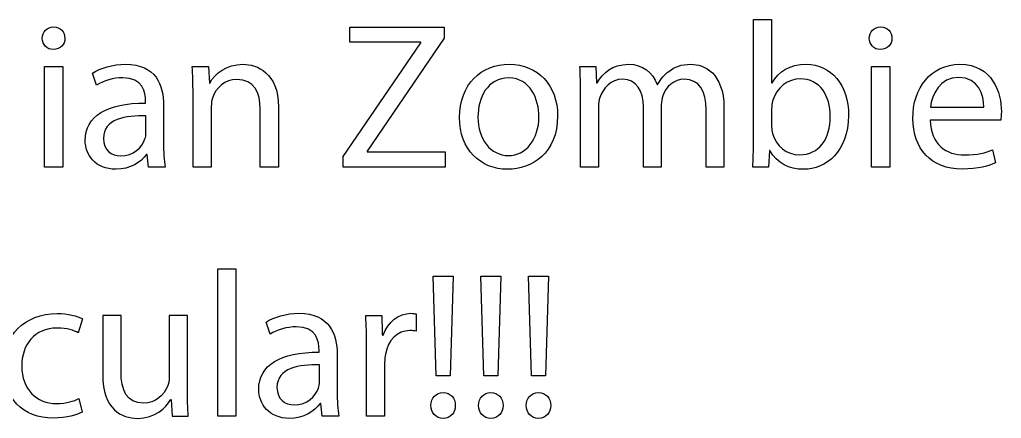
# Model space of a CAD drawing. Header units: millimetres. Extents: x -104 to 108, y -148 to 121.
# Drawn here: x 24.63 to 34.66, y 84.42 to 88.48 of the extents above; entities that cross this region are included whole.
import ezdxf

# ---------------------------------------------------------------- set-up
doc = ezdxf.new("R2010")
doc.units = ezdxf.units.MM
doc.header["$MEASUREMENT"] = 0
doc.layers.add('Capa 1', color=7, linetype='Continuous')

msp = doc.modelspace()

# ---------------------------------------------------------------- linework, layer by layer
at = {"layer": 'Capa 1', "color": 252}
for points, knots in [([(32.2783, 86.9803), (32.2783, 86.9803), (32.2868, 87.1498), (32.2868, 87.1498), (32.2868, 87.1498), (32.2868, 87.1498), (32.2931, 87.1498), (32.2931, 87.1498), (32.2931, 87.1498), (32.3693, 87.0142), (32.4878, 86.957), (32.636, 86.957), (32.636, 86.957), (32.8646, 86.9571), (33.0953, 87.1391), (33.0953, 87.5053), (33.0953, 87.5053), (33.0975, 87.8165), (32.9175, 88.0281), (32.6635, 88.0281), (32.6635, 88.0281), (32.4984, 88.0281), (32.3799, 87.954), (32.3143, 87.8397), (32.3143, 87.8397), (32.3143, 87.8397), (32.3101, 87.8397), (32.3101, 87.8397), (32.3101, 87.8397), (32.3101, 87.8397), (32.3101, 88.4833), (32.3101, 88.4833), (32.3101, 88.4833), (32.3101, 88.4833), (32.1259, 88.4833), (32.1259, 88.4833), (32.1259, 88.4833), (32.1259, 88.4833), (32.1259, 87.245), (32.1259, 87.245), (32.1259, 87.245), (32.1259, 87.1539), (32.1216, 87.0502), (32.1174, 86.9803), (32.1174, 86.9803), (32.1174, 86.9803), (32.2783, 86.9803), (32.2783, 86.9803)], [0, 0, 0, 0, 0.0769231, 0.0769231, 0.0769231, 0.0769231, 0.1538462, 0.1538462, 0.1538462, 0.1538462, 0.2307692, 0.2307692, 0.2307692, 0.2307692, 0.3076923, 0.3076923, 0.3076923, 0.3076923, 0.3846154, 0.3846154, 0.3846154, 0.3846154, 0.4615385, 0.4615385, 0.4615385, 0.4615385, 0.5384615, 0.5384615, 0.5384615, 0.5384615, 0.6153846, 0.6153846, 0.6153846, 0.6153846, 0.6923077, 0.6923077, 0.6923077, 0.6923077, 0.7692308, 0.7692308, 0.7692308, 0.7692308, 0.8461538, 0.8461538, 0.8461538, 0.8461539, 1, 1, 1, 1]), ([(24.9819, 88.4091), (24.9142, 88.4091), (24.8655, 88.3583), (24.8655, 88.2927), (24.8655, 88.2927), (24.8655, 88.2293), (24.912, 88.1784), (24.9777, 88.1784), (24.9777, 88.1784), (25.0517, 88.1785), (25.0983, 88.2292), (25.0962, 88.2927), (25.0962, 88.2927), (25.0962, 88.3583), (25.0517, 88.4091), (24.9819, 88.4091)], [0, 0, 0, 0, 0.2, 0.2, 0.2, 0.2, 0.4, 0.4, 0.4, 0.4, 0.6, 0.6, 0.6, 0.6, 1, 1, 1, 1]), ([(27.9368, 86.9803), (27.9368, 86.9803), (28.9782, 86.9803), (28.9782, 86.9803), (28.9782, 86.9803), (28.9782, 86.9803), (28.9782, 87.1349), (28.9782, 87.1349), (28.9782, 87.1349), (28.9782, 87.1349), (28.1803, 87.1349), (28.1803, 87.1349), (28.1803, 87.1349), (28.1803, 87.1349), (28.1803, 87.1412), (28.1803, 87.1412), (28.1803, 87.1412), (28.1803, 87.1412), (28.9677, 88.2948), (28.9677, 88.2948), (28.9677, 88.2948), (28.9677, 88.2948), (28.9677, 88.4071), (28.9677, 88.4071), (28.9677, 88.4071), (28.9677, 88.4071), (28.0046, 88.4071), (28.0046, 88.4071), (28.0046, 88.4071), (28.0046, 88.4071), (28.0046, 88.2525), (28.0046, 88.2525), (28.0046, 88.2525), (28.0046, 88.2525), (28.7285, 88.2525), (28.7285, 88.2525), (28.7285, 88.2525), (28.7285, 88.2525), (28.7285, 88.2461), (28.7285, 88.2461), (28.7285, 88.2461), (28.7285, 88.2461), (27.9368, 87.0883), (27.9368, 87.0883), (27.9368, 87.0883), (27.9368, 87.0883), (27.9368, 86.9803), (27.9368, 86.9803)], [0, 0, 0, 0, 0.0769231, 0.0769231, 0.0769231, 0.0769231, 0.1538462, 0.1538462, 0.1538462, 0.1538462, 0.2307692, 0.2307692, 0.2307692, 0.2307692, 0.3076923, 0.3076923, 0.3076923, 0.3076923, 0.3846154, 0.3846154, 0.3846154, 0.3846154, 0.4615385, 0.4615385, 0.4615385, 0.4615385, 0.5384615, 0.5384615, 0.5384615, 0.5384615, 0.6153846, 0.6153846, 0.6153846, 0.6153846, 0.6923077, 0.6923077, 0.6923077, 0.6923077, 0.7692308, 0.7692308, 0.7692308, 0.7692308, 0.8461538, 0.8461538, 0.8461538, 0.8461539, 1, 1, 1, 1]), ([(33.4234, 88.4091), (33.3558, 88.4091), (33.307, 88.3583), (33.307, 88.2927), (33.307, 88.2927), (33.307, 88.2293), (33.3536, 88.1784), (33.4192, 88.1784), (33.4192, 88.1784), (33.4933, 88.1785), (33.5398, 88.2292), (33.5377, 88.2927), (33.5377, 88.2927), (33.5377, 88.3583), (33.4933, 88.4091), (33.4234, 88.4091)], [0, 0, 0, 0, 0.2, 0.2, 0.2, 0.2, 0.4, 0.4, 0.4, 0.4, 0.6, 0.6, 0.6, 0.6, 1, 1, 1, 1]), ([(25.0751, 86.9803), (25.0751, 86.9803), (25.0751, 88.0048), (25.0751, 88.0048), (25.0751, 88.0048), (25.0751, 88.0048), (24.8888, 88.0048), (24.8888, 88.0048), (24.8888, 88.0048), (24.8888, 88.0048), (24.8888, 86.9803), (24.8888, 86.9803), (24.8888, 86.9803), (24.8888, 86.9803), (25.0751, 86.9803), (25.0751, 86.9803)], [0, 0, 0, 0, 0.2, 0.2, 0.2, 0.2, 0.4, 0.4, 0.4, 0.4, 0.6, 0.6, 0.6, 0.6, 1, 1, 1, 1]), ([(26.1209, 86.9803), (26.1082, 87.0502), (26.1039, 87.137), (26.1039, 87.2259), (26.1039, 87.2259), (26.1039, 87.2259), (26.104, 87.609), (26.104, 87.609), (26.104, 87.609), (26.104, 87.8143), (26.0277, 88.0281), (25.7145, 88.0281), (25.7145, 88.0281), (25.5853, 88.0281), (25.4626, 87.9921), (25.3779, 87.9371), (25.3779, 87.9371), (25.3779, 87.9371), (25.4202, 87.8143), (25.4202, 87.8143), (25.4202, 87.8143), (25.4923, 87.861), (25.5917, 87.8905), (25.6869, 87.8905), (25.6869, 87.8905), (25.8965, 87.8905), (25.9198, 87.7381), (25.9198, 87.6534), (25.9198, 87.6534), (25.9198, 87.6534), (25.9198, 87.6324), (25.9198, 87.6324), (25.9198, 87.6324), (25.524, 87.6344), (25.3038, 87.4989), (25.3038, 87.2513), (25.3038, 87.2513), (25.3039, 87.1031), (25.4097, 86.957), (25.6171, 86.957), (25.6171, 86.957), (25.7631, 86.9571), (25.8732, 87.029), (25.9304, 87.1094), (25.9304, 87.1094), (25.9304, 87.1094), (25.9368, 87.1095), (25.9368, 87.1095), (25.9368, 87.1095), (25.9368, 87.1095), (25.9516, 86.9803), (25.9516, 86.9803), (25.9516, 86.9803), (25.9516, 86.9803), (26.1209, 86.9803), (26.1209, 86.9803)], [0, 0, 0, 0, 0.0666667, 0.0666667, 0.0666667, 0.0666667, 0.1333333, 0.1333333, 0.1333333, 0.1333333, 0.2, 0.2, 0.2, 0.2, 0.2666667, 0.2666667, 0.2666667, 0.2666667, 0.3333333, 0.3333333, 0.3333333, 0.3333333, 0.4, 0.4, 0.4, 0.4, 0.4666667, 0.4666667, 0.4666667, 0.4666667, 0.5333333, 0.5333333, 0.5333333, 0.5333333, 0.6, 0.6, 0.6, 0.6, 0.6666667, 0.6666667, 0.6666667, 0.6666667, 0.7333333, 0.7333333, 0.7333333, 0.7333333, 0.8, 0.8, 0.8, 0.8, 0.8666667, 0.8666667, 0.8666667, 0.8666667, 1, 1, 1, 1]), ([(26.4045, 86.9803), (26.4045, 86.9803), (26.5907, 86.9803), (26.5907, 86.9803), (26.5907, 86.9803), (26.5907, 86.9803), (26.5907, 87.5963), (26.5907, 87.5963), (26.5907, 87.5963), (26.5907, 87.628), (26.5949, 87.6598), (26.6034, 87.6831), (26.6034, 87.6831), (26.6352, 87.7868), (26.7304, 87.8736), (26.8532, 87.8736), (26.8532, 87.8736), (27.0289, 87.8737), (27.0902, 87.736), (27.0902, 87.5709), (27.0902, 87.5709), (27.0902, 87.5709), (27.0903, 86.9803), (27.0903, 86.9803), (27.0903, 86.9803), (27.0903, 86.9803), (27.2765, 86.9803), (27.2765, 86.9803), (27.2765, 86.9803), (27.2765, 86.9803), (27.2765, 87.5921), (27.2765, 87.5921), (27.2765, 87.5921), (27.2765, 87.9435), (27.0564, 88.0281), (26.9145, 88.0281), (26.9145, 88.0281), (26.7452, 88.0281), (26.6267, 87.9328), (26.5759, 87.8355), (26.5759, 87.8355), (26.5759, 87.8355), (26.5717, 87.8356), (26.5717, 87.8356), (26.5717, 87.8356), (26.5717, 87.8356), (26.5611, 88.0048), (26.5611, 88.0048), (26.5611, 88.0048), (26.5611, 88.0048), (26.396, 88.0048), (26.396, 88.0048), (26.396, 88.0048), (26.4023, 87.9201), (26.4044, 87.8333), (26.4044, 87.7275), (26.4044, 87.7275), (26.4044, 87.7275), (26.4045, 86.9803), (26.4045, 86.9803)], [0, 0, 0, 0, 0.0625, 0.0625, 0.0625, 0.0625, 0.125, 0.125, 0.125, 0.125, 0.1875, 0.1875, 0.1875, 0.1875, 0.25, 0.25, 0.25, 0.25, 0.3125, 0.3125, 0.3125, 0.3125, 0.375, 0.375, 0.375, 0.375, 0.4375, 0.4375, 0.4375, 0.4375, 0.5, 0.5, 0.5, 0.5, 0.5625, 0.5625, 0.5625, 0.5625, 0.625, 0.625, 0.625, 0.625, 0.6875, 0.6875, 0.6875, 0.6875, 0.75, 0.75, 0.75, 0.75, 0.8125, 0.8125, 0.8125, 0.8125, 0.875, 0.875, 0.875, 0.875, 1, 1, 1, 1]), ([(29.6325, 88.0281), (29.3488, 88.0281), (29.1244, 87.827), (29.1244, 87.4841), (29.1244, 87.4841), (29.1245, 87.1603), (29.3382, 86.957), (29.6155, 86.957), (29.6155, 86.957), (29.8632, 86.9571), (30.1256, 87.1221), (30.1256, 87.501), (30.1256, 87.501), (30.1257, 87.8143), (29.9267, 88.0281), (29.6324, 88.0281), (29.6324, 88.0281), (29.6324, 88.0281), (29.6325, 88.0281), (29.6325, 88.0281)], [0, 0, 0, 0, 0.1666667, 0.1666667, 0.1666667, 0.1666667, 0.3333333, 0.3333333, 0.3333333, 0.3333333, 0.5, 0.5, 0.5, 0.5, 0.6666667, 0.6666667, 0.6666667, 0.6666667, 1, 1, 1, 1]), ([(30.3606, 86.9803), (30.3606, 86.9803), (30.5426, 86.9803), (30.5426, 86.9803), (30.5426, 86.9803), (30.5426, 86.9803), (30.5426, 87.5984), (30.5426, 87.5984), (30.5426, 87.5984), (30.5426, 87.6302), (30.5468, 87.6619), (30.5574, 87.6894), (30.5574, 87.6894), (30.5871, 87.7826), (30.6717, 87.8757), (30.7881, 87.8757), (30.7881, 87.8757), (30.93, 87.8757), (31.0019, 87.7571), (31.0019, 87.5942), (31.0019, 87.5942), (31.0019, 87.5942), (31.002, 86.9803), (31.002, 86.9803), (31.002, 86.9803), (31.002, 86.9803), (31.184, 86.9803), (31.184, 86.9803), (31.184, 86.9803), (31.184, 86.9803), (31.184, 87.6133), (31.184, 87.6133), (31.184, 87.6133), (31.184, 87.6471), (31.1903, 87.6809), (31.1988, 87.7063), (31.1988, 87.7063), (31.2306, 87.7975), (31.3131, 87.8757), (31.4189, 87.8757), (31.4189, 87.8757), (31.5692, 87.8757), (31.6412, 87.7571), (31.6412, 87.5603), (31.6412, 87.5603), (31.6412, 87.5603), (31.6412, 86.9803), (31.6412, 86.9803), (31.6412, 86.9803), (31.6412, 86.9803), (31.8232, 86.9803), (31.8232, 86.9803), (31.8232, 86.9803), (31.8232, 86.9803), (31.8232, 87.5836), (31.8232, 87.5836), (31.8232, 87.5836), (31.8232, 87.9392), (31.6221, 88.0281), (31.4866, 88.0281), (31.4866, 88.0281), (31.3893, 88.0281), (31.3215, 88.0027), (31.2602, 87.9561), (31.2602, 87.9561), (31.2179, 87.9245), (31.1776, 87.8799), (31.1459, 87.8228), (31.1459, 87.8228), (31.1459, 87.8228), (31.1417, 87.8229), (31.1417, 87.8229), (31.1417, 87.8229), (31.0972, 87.9435), (30.9913, 88.0281), (30.8516, 88.0281), (30.8516, 88.0281), (30.6823, 88.0281), (30.5871, 87.9371), (30.5299, 87.8397), (30.5299, 87.8397), (30.5299, 87.8397), (30.5236, 87.8397), (30.5236, 87.8397), (30.5236, 87.8397), (30.5236, 87.8397), (30.5151, 88.0048), (30.5151, 88.0048), (30.5151, 88.0048), (30.5151, 88.0048), (30.3521, 88.0048), (30.3521, 88.0048), (30.3521, 88.0048), (30.3585, 87.9201), (30.3606, 87.8333), (30.3606, 87.7275), (30.3606, 87.7275), (30.3606, 87.7275), (30.3606, 86.9803), (30.3606, 86.9803)], [0, 0, 0, 0, 0.0384615, 0.0384615, 0.0384615, 0.0384615, 0.0769231, 0.0769231, 0.0769231, 0.0769231, 0.1153846, 0.1153846, 0.1153846, 0.1153846, 0.1538462, 0.1538462, 0.1538462, 0.1538462, 0.1923077, 0.1923077, 0.1923077, 0.1923077, 0.2307692, 0.2307692, 0.2307692, 0.2307692, 0.2692308, 0.2692308, 0.2692308, 0.2692308, 0.3076923, 0.3076923, 0.3076923, 0.3076923, 0.3461538, 0.3461538, 0.3461538, 0.3461539, 0.3846154, 0.3846154, 0.3846154, 0.3846154, 0.4230769, 0.4230769, 0.4230769, 0.4230769, 0.4615385, 0.4615385, 0.4615385, 0.4615385, 0.5, 0.5, 0.5, 0.5, 0.5384615, 0.5384615, 0.5384615, 0.5384615, 0.5769231, 0.5769231, 0.5769231, 0.5769231, 0.6153846, 0.6153846, 0.6153846, 0.6153846, 0.6538462, 0.6538462, 0.6538462, 0.6538462, 0.6923077, 0.6923077, 0.6923077, 0.6923077, 0.7307692, 0.7307692, 0.7307692, 0.7307692, 0.7692308, 0.7692308, 0.7692308, 0.7692308, 0.8076923, 0.8076923, 0.8076923, 0.8076923, 0.8461538, 0.8461538, 0.8461538, 0.8461539, 0.8846154, 0.8846154, 0.8846154, 0.8846154, 0.9230769, 0.9230769, 0.9230769, 0.9230769, 1, 1, 1, 1]), ([(33.5166, 86.9803), (33.5166, 86.9803), (33.5166, 88.0048), (33.5166, 88.0048), (33.5166, 88.0048), (33.5166, 88.0048), (33.3304, 88.0048), (33.3304, 88.0048), (33.3304, 88.0048), (33.3304, 88.0048), (33.3304, 86.9803), (33.3304, 86.9803), (33.3304, 86.9803), (33.3304, 86.9803), (33.5166, 86.9803), (33.5166, 86.9803)], [0, 0, 0, 0, 0.2, 0.2, 0.2, 0.2, 0.4, 0.4, 0.4, 0.4, 0.6, 0.6, 0.6, 0.6, 1, 1, 1, 1]), ([(34.6488, 87.4587), (34.651, 87.4778), (34.6551, 87.5074), (34.6551, 87.5455), (34.6551, 87.5455), (34.6551, 87.734), (34.5662, 88.0281), (34.2318, 88.0281), (34.2318, 88.0281), (33.9334, 88.0281), (33.7513, 87.7847), (33.7513, 87.4756), (33.7513, 87.4756), (33.7513, 87.1666), (33.9397, 86.9592), (34.2551, 86.9592), (34.2551, 86.9592), (34.4181, 86.9593), (34.5302, 86.993), (34.5959, 87.0227), (34.5959, 87.0227), (34.5959, 87.0227), (34.5641, 87.1561), (34.5641, 87.1561), (34.5641, 87.1561), (34.4943, 87.1264), (34.4138, 87.1031), (34.2805, 87.1031), (34.2805, 87.1031), (34.0942, 87.1031), (33.9333, 87.2068), (33.9291, 87.4587), (33.9291, 87.4587), (33.9291, 87.4587), (34.6488, 87.4587), (34.6488, 87.4587)], [0, 0, 0, 0, 0.1, 0.1, 0.1, 0.1, 0.2, 0.2, 0.2, 0.2, 0.3, 0.3, 0.3, 0.3, 0.4, 0.4, 0.4, 0.4, 0.5, 0.5, 0.5, 0.5, 0.6, 0.6, 0.6, 0.6, 0.7, 0.7, 0.7, 0.7, 0.8, 0.8, 0.8, 0.8, 1, 1, 1, 1]), ([(29.6282, 87.8884), (29.8484, 87.8884), (29.9351, 87.6682), (29.9351, 87.4947), (29.9351, 87.4947), (29.9352, 87.2641), (29.8018, 87.0967), (29.624, 87.0967), (29.624, 87.0967), (29.442, 87.0968), (29.3128, 87.2661), (29.3128, 87.4904), (29.3128, 87.4904), (29.3129, 87.6852), (29.4081, 87.8884), (29.6282, 87.8884)], [0, 0, 0, 0, 0.2, 0.2, 0.2, 0.2, 0.4, 0.4, 0.4, 0.4, 0.6, 0.6, 0.6, 0.6, 1, 1, 1, 1]), ([(32.3101, 87.5752), (32.3101, 87.6048), (32.3164, 87.6301), (32.3206, 87.6513), (32.3206, 87.6513), (32.3587, 87.7931), (32.4772, 87.8799), (32.6042, 87.8799), (32.6042, 87.8799), (32.8032, 87.88), (32.909, 87.7042), (32.909, 87.4989), (32.909, 87.4989), (32.9091, 87.2641), (32.7926, 87.1052), (32.5979, 87.1052), (32.5979, 87.1052), (32.4625, 87.1053), (32.3545, 87.1941), (32.3185, 87.3232), (32.3185, 87.3232), (32.3143, 87.3444), (32.31, 87.3677), (32.31, 87.391), (32.31, 87.391), (32.31, 87.391), (32.3101, 87.5752), (32.3101, 87.5752)], [0, 0, 0, 0, 0.125, 0.125, 0.125, 0.125, 0.25, 0.25, 0.25, 0.25, 0.375, 0.375, 0.375, 0.375, 0.5, 0.5, 0.5, 0.5, 0.625, 0.625, 0.625, 0.625, 0.75, 0.75, 0.75, 0.75, 1, 1, 1, 1]), ([(33.9312, 87.5921), (33.9461, 87.7213), (34.0286, 87.8947), (34.217, 87.8947), (34.217, 87.8947), (34.4265, 87.8947), (34.4773, 87.7106), (34.4752, 87.592), (34.4752, 87.592), (34.4752, 87.592), (33.9312, 87.5921), (33.9312, 87.5921)], [0, 0, 0, 0, 0.25, 0.25, 0.25, 0.25, 0.5, 0.5, 0.5, 0.5, 1, 1, 1, 1]), ([(25.9241, 87.3254), (25.9241, 87.3063), (25.9198, 87.2851), (25.9134, 87.2661), (25.9134, 87.2661), (25.8838, 87.1793), (25.7991, 87.0946), (25.6658, 87.0946), (25.6658, 87.0946), (25.5706, 87.0946), (25.4901, 87.1518), (25.4901, 87.2724), (25.4901, 87.2724), (25.4901, 87.4714), (25.7208, 87.5074), (25.924, 87.5031), (25.924, 87.5031), (25.924, 87.5031), (25.9241, 87.3254), (25.9241, 87.3254)], [0, 0, 0, 0, 0.1666667, 0.1666667, 0.1666667, 0.1666667, 0.3333333, 0.3333333, 0.3333333, 0.3333333, 0.5, 0.5, 0.5, 0.5, 0.6666667, 0.6666667, 0.6666667, 0.6666667, 1, 1, 1, 1]), ([(26.6562, 84.4403), (26.6562, 84.4403), (26.8424, 84.4403), (26.8424, 84.4403), (26.8424, 84.4403), (26.8424, 84.4403), (26.8424, 85.9433), (26.8424, 85.9433), (26.8424, 85.9433), (26.8424, 85.9433), (26.6562, 85.9433), (26.6562, 85.9433), (26.6562, 85.9433), (26.6562, 85.9433), (26.6562, 84.4403), (26.6562, 84.4403)], [0, 0, 0, 0, 0.2, 0.2, 0.2, 0.2, 0.4, 0.4, 0.4, 0.4, 0.6, 0.6, 0.6, 0.6, 1, 1, 1, 1]), ([(29.0289, 84.8511), (29.0289, 84.8511), (29.0586, 85.8671), (29.0586, 85.8671), (29.0586, 85.8671), (29.0586, 85.8671), (28.8554, 85.8671), (28.8554, 85.8671), (28.8554, 85.8671), (28.8554, 85.8671), (28.885, 84.8511), (28.885, 84.8511), (28.885, 84.8511), (28.885, 84.8511), (29.0289, 84.8511), (29.0289, 84.8511)], [0, 0, 0, 0, 0.2, 0.2, 0.2, 0.2, 0.4, 0.4, 0.4, 0.4, 0.6, 0.6, 0.6, 0.6, 1, 1, 1, 1]), ([(29.5158, 84.8511), (29.5158, 84.8511), (29.5455, 85.8671), (29.5455, 85.8671), (29.5455, 85.8671), (29.5455, 85.8671), (29.3423, 85.8671), (29.3423, 85.8671), (29.3423, 85.8671), (29.3423, 85.8671), (29.3718, 84.8511), (29.3718, 84.8511), (29.3718, 84.8511), (29.3718, 84.8511), (29.5158, 84.8511), (29.5158, 84.8511)], [0, 0, 0, 0, 0.2, 0.2, 0.2, 0.2, 0.4, 0.4, 0.4, 0.4, 0.6, 0.6, 0.6, 0.6, 1, 1, 1, 1]), ([(30.0027, 84.8511), (30.0027, 84.8511), (30.0323, 85.8671), (30.0323, 85.8671), (30.0323, 85.8671), (30.0323, 85.8671), (29.8291, 85.8671), (29.8291, 85.8671), (29.8291, 85.8671), (29.8291, 85.8671), (29.8587, 84.8511), (29.8587, 84.8511), (29.8587, 84.8511), (29.8587, 84.8511), (30.0027, 84.8511), (30.0027, 84.8511)], [0, 0, 0, 0, 0.2, 0.2, 0.2, 0.2, 0.4, 0.4, 0.4, 0.4, 0.6, 0.6, 0.6, 0.6, 1, 1, 1, 1]), ([(25.2401, 84.6181), (25.1871, 84.5949), (25.1172, 84.5673), (25.0114, 84.5673), (25.0114, 84.5673), (24.8083, 84.5673), (24.6558, 84.7134), (24.6558, 84.9504), (24.6558, 84.9504), (24.6559, 85.1642), (24.7828, 85.3378), (25.0177, 85.3378), (25.0177, 85.3378), (25.1194, 85.3378), (25.1892, 85.3145), (25.2336, 85.2891), (25.2336, 85.2891), (25.2336, 85.2891), (25.276, 85.4331), (25.276, 85.4331), (25.276, 85.4331), (25.2252, 85.4585), (25.1278, 85.486), (25.0177, 85.486), (25.0177, 85.486), (24.6833, 85.4861), (24.4674, 85.2574), (24.4674, 84.942), (24.4674, 84.942), (24.4674, 84.6288), (24.6685, 84.4192), (24.9775, 84.4192), (24.9775, 84.4192), (25.1151, 84.4193), (25.2231, 84.453), (25.2717, 84.4784), (25.2717, 84.4784), (25.2717, 84.4784), (25.2401, 84.6181), (25.2401, 84.6181)], [0, 0, 0, 0, 0.0909091, 0.0909091, 0.0909091, 0.0909091, 0.1818182, 0.1818182, 0.1818182, 0.1818182, 0.2727273, 0.2727273, 0.2727273, 0.2727273, 0.3636364, 0.3636364, 0.3636364, 0.3636364, 0.4545455, 0.4545455, 0.4545455, 0.4545455, 0.5454545, 0.5454545, 0.5454545, 0.5454546, 0.6363636, 0.6363636, 0.6363636, 0.6363636, 0.7272727, 0.7272727, 0.7272727, 0.7272727, 0.8181818, 0.8181818, 0.8181818, 0.8181818, 1, 1, 1, 1]), ([(27.8924, 84.4403), (27.8797, 84.5102), (27.8754, 84.597), (27.8754, 84.6859), (27.8754, 84.6859), (27.8754, 84.6859), (27.8754, 85.069), (27.8754, 85.069), (27.8754, 85.069), (27.8754, 85.2743), (27.7992, 85.4881), (27.4859, 85.4881), (27.4859, 85.4881), (27.3568, 85.4881), (27.234, 85.4521), (27.1494, 85.3971), (27.1494, 85.3971), (27.1494, 85.3971), (27.1917, 85.2743), (27.1917, 85.2743), (27.1917, 85.2743), (27.2637, 85.321), (27.3631, 85.3505), (27.4584, 85.3505), (27.4584, 85.3505), (27.6679, 85.3505), (27.6912, 85.1981), (27.6912, 85.1134), (27.6912, 85.1134), (27.6912, 85.1134), (27.6913, 85.0924), (27.6913, 85.0924), (27.6913, 85.0924), (27.2955, 85.0944), (27.0753, 84.9589), (27.0753, 84.7113), (27.0753, 84.7113), (27.0753, 84.5631), (27.1811, 84.417), (27.3885, 84.417), (27.3885, 84.417), (27.5346, 84.4171), (27.6447, 84.489), (27.7018, 84.5694), (27.7018, 84.5694), (27.7018, 84.5694), (27.7082, 84.5695), (27.7082, 84.5695), (27.7082, 84.5695), (27.7082, 84.5695), (27.723, 84.4403), (27.723, 84.4403), (27.723, 84.4403), (27.723, 84.4403), (27.8924, 84.4403), (27.8924, 84.4403)], [0, 0, 0, 0, 0.0666667, 0.0666667, 0.0666667, 0.0666667, 0.1333333, 0.1333333, 0.1333333, 0.1333333, 0.2, 0.2, 0.2, 0.2, 0.2666667, 0.2666667, 0.2666667, 0.2666667, 0.3333333, 0.3333333, 0.3333333, 0.3333333, 0.4, 0.4, 0.4, 0.4, 0.4666667, 0.4666667, 0.4666667, 0.4666667, 0.5333333, 0.5333333, 0.5333333, 0.5333333, 0.6, 0.6, 0.6, 0.6, 0.6666667, 0.6666667, 0.6666667, 0.6666667, 0.7333333, 0.7333333, 0.7333333, 0.7333333, 0.8, 0.8, 0.8, 0.8, 0.8666667, 0.8666667, 0.8666667, 0.8666667, 1, 1, 1, 1]), ([(28.1759, 84.4403), (28.1759, 84.4403), (28.3601, 84.4403), (28.3601, 84.4403), (28.3601, 84.4403), (28.3601, 84.4403), (28.3601, 84.9864), (28.3601, 84.9864), (28.3601, 84.9864), (28.3601, 85.0182), (28.3643, 85.0478), (28.3685, 85.0732), (28.3685, 85.0732), (28.3939, 85.213), (28.487, 85.3124), (28.6183, 85.3124), (28.6183, 85.3124), (28.6437, 85.3124), (28.6627, 85.3103), (28.6818, 85.306), (28.6818, 85.306), (28.6818, 85.306), (28.6818, 85.4817), (28.6818, 85.4817), (28.6818, 85.4817), (28.6649, 85.4861), (28.65, 85.4881), (28.6288, 85.4881), (28.6288, 85.4881), (28.504, 85.4881), (28.3918, 85.4013), (28.3452, 85.2637), (28.3452, 85.2637), (28.3452, 85.2637), (28.3368, 85.2638), (28.3368, 85.2638), (28.3368, 85.2638), (28.3368, 85.2638), (28.3304, 85.4648), (28.3304, 85.4648), (28.3304, 85.4648), (28.3304, 85.4648), (28.1674, 85.4648), (28.1674, 85.4648), (28.1674, 85.4648), (28.1738, 85.3696), (28.1759, 85.2658), (28.1759, 85.1452), (28.1759, 85.1452), (28.1759, 85.1452), (28.1759, 84.4403), (28.1759, 84.4403)], [0, 0, 0, 0, 0.0714286, 0.0714286, 0.0714286, 0.0714286, 0.1428571, 0.1428571, 0.1428571, 0.1428572, 0.2142857, 0.2142857, 0.2142857, 0.2142857, 0.2857143, 0.2857143, 0.2857143, 0.2857143, 0.3571429, 0.3571429, 0.3571429, 0.3571429, 0.4285714, 0.4285714, 0.4285714, 0.4285714, 0.5, 0.5, 0.5, 0.5, 0.5714286, 0.5714286, 0.5714286, 0.5714286, 0.6428571, 0.6428571, 0.6428571, 0.6428572, 0.7142857, 0.7142857, 0.7142857, 0.7142857, 0.7857143, 0.7857143, 0.7857143, 0.7857143, 0.8571429, 0.8571429, 0.8571429, 0.8571429, 1, 1, 1, 1]), ([(26.3469, 85.4648), (26.3469, 85.4648), (26.3469, 84.7197), (26.3469, 84.7197), (26.3469, 84.7197), (26.3469, 84.6139), (26.349, 84.5209), (26.3554, 84.4403), (26.3554, 84.4403), (26.3554, 84.4403), (26.1903, 84.4403), (26.1903, 84.4403), (26.1903, 84.4403), (26.1903, 84.4403), (26.1797, 84.6076), (26.1797, 84.6076), (26.1797, 84.6076), (26.1797, 84.6076), (26.1754, 84.6075), (26.1754, 84.6075), (26.1754, 84.6075), (26.1267, 84.525), (26.0188, 84.4171), (25.8368, 84.417), (25.8368, 84.417), (25.6759, 84.417), (25.4833, 84.506), (25.4833, 84.8658), (25.4833, 84.8658), (25.4833, 84.8658), (25.4833, 85.4648), (25.4833, 85.4648), (25.4833, 85.4648), (25.4833, 85.4648), (25.6696, 85.4648), (25.6696, 85.4648), (25.6696, 85.4648), (25.6696, 85.4648), (25.6695, 84.8975), (25.6695, 84.8975), (25.6695, 84.8975), (25.6695, 84.7028), (25.7288, 84.5717), (25.8981, 84.5716), (25.8981, 84.5716), (26.023, 84.5716), (26.1098, 84.6584), (26.1437, 84.7409), (26.1437, 84.7409), (26.1543, 84.7684), (26.1606, 84.8023), (26.1606, 84.8362), (26.1606, 84.8362), (26.1606, 84.8362), (26.1606, 85.4648), (26.1606, 85.4648), (26.1606, 85.4648), (26.1606, 85.4648), (26.3469, 85.4648), (26.3469, 85.4648)], [0, 0, 0, 0, 0.125, 0.125, 0.125, 0.125, 0.1875, 0.1875, 0.1875, 0.1875, 0.25, 0.25, 0.25, 0.25, 0.3125, 0.3125, 0.3125, 0.3125, 0.375, 0.375, 0.375, 0.375, 0.4375, 0.4375, 0.4375, 0.4375, 0.5, 0.5, 0.5, 0.5, 0.5625, 0.5625, 0.5625, 0.5625, 0.625, 0.625, 0.625, 0.625, 0.6875, 0.6875, 0.6875, 0.6875, 0.75, 0.75, 0.75, 0.75, 0.8125, 0.8125, 0.8125, 0.8125, 0.875, 0.875, 0.875, 0.875, 0.9375, 0.9375, 0.9375, 0.9375, 1, 1, 1, 1]), ([(27.6955, 84.7854), (27.6955, 84.7663), (27.6912, 84.7451), (27.6849, 84.7261), (27.6849, 84.7261), (27.6552, 84.6393), (27.5706, 84.5546), (27.4372, 84.5546), (27.4372, 84.5546), (27.342, 84.5546), (27.2615, 84.6118), (27.2615, 84.7324), (27.2615, 84.7324), (27.2615, 84.9314), (27.4923, 84.9674), (27.6955, 84.9631), (27.6955, 84.9631), (27.6955, 84.9631), (27.6955, 84.7854), (27.6955, 84.7854)], [0, 0, 0, 0, 0.1666667, 0.1666667, 0.1666667, 0.1666667, 0.3333333, 0.3333333, 0.3333333, 0.3333333, 0.5, 0.5, 0.5, 0.5, 0.6666667, 0.6666667, 0.6666667, 0.6666667, 1, 1, 1, 1]), ([(28.957, 84.4171), (29.0332, 84.4171), (29.0818, 84.4742), (29.0818, 84.5483), (29.0818, 84.5483), (29.0818, 84.6245), (29.0331, 84.6795), (28.9569, 84.6795), (28.9569, 84.6795), (28.885, 84.6796), (28.832, 84.6245), (28.832, 84.5483), (28.832, 84.5483), (28.8321, 84.4742), (28.8828, 84.417), (28.9569, 84.417), (28.9569, 84.417), (28.9569, 84.417), (28.957, 84.4171), (28.957, 84.4171)], [0, 0, 0, 0, 0.1666667, 0.1666667, 0.1666667, 0.1666667, 0.3333333, 0.3333333, 0.3333333, 0.3333333, 0.5, 0.5, 0.5, 0.5, 0.6666667, 0.6666667, 0.6666667, 0.6666667, 1, 1, 1, 1]), ([(29.4439, 84.4171), (29.5201, 84.4171), (29.5687, 84.4742), (29.5687, 84.5483), (29.5687, 84.5483), (29.5687, 84.6245), (29.52, 84.6795), (29.4438, 84.6795), (29.4438, 84.6795), (29.3718, 84.6796), (29.3189, 84.6245), (29.3189, 84.5483), (29.3189, 84.5483), (29.3189, 84.4742), (29.3697, 84.417), (29.4438, 84.417), (29.4438, 84.417), (29.4438, 84.417), (29.4439, 84.4171), (29.4439, 84.4171)], [0, 0, 0, 0, 0.1666667, 0.1666667, 0.1666667, 0.1666667, 0.3333333, 0.3333333, 0.3333333, 0.3333333, 0.5, 0.5, 0.5, 0.5, 0.6666667, 0.6666667, 0.6666667, 0.6666667, 1, 1, 1, 1]), ([(29.9307, 84.4171), (30.0069, 84.4171), (30.0555, 84.4742), (30.0555, 84.5483), (30.0555, 84.5483), (30.0555, 84.6245), (30.0069, 84.6795), (29.9307, 84.6795), (29.9307, 84.6795), (29.8587, 84.6796), (29.8058, 84.6245), (29.8058, 84.5483), (29.8058, 84.5483), (29.8058, 84.4742), (29.8566, 84.417), (29.9307, 84.417), (29.9307, 84.417), (29.9307, 84.417), (29.9307, 84.4171), (29.9307, 84.4171)], [0, 0, 0, 0, 0.1666667, 0.1666667, 0.1666667, 0.1666667, 0.3333333, 0.3333333, 0.3333333, 0.3333333, 0.5, 0.5, 0.5, 0.5, 0.6666667, 0.6666667, 0.6666667, 0.6666667, 1, 1, 1, 1])]:
    msp.add_open_spline(points, degree=3, knots=knots, dxfattribs=at)

doc.saveas('drawing.dxf')
